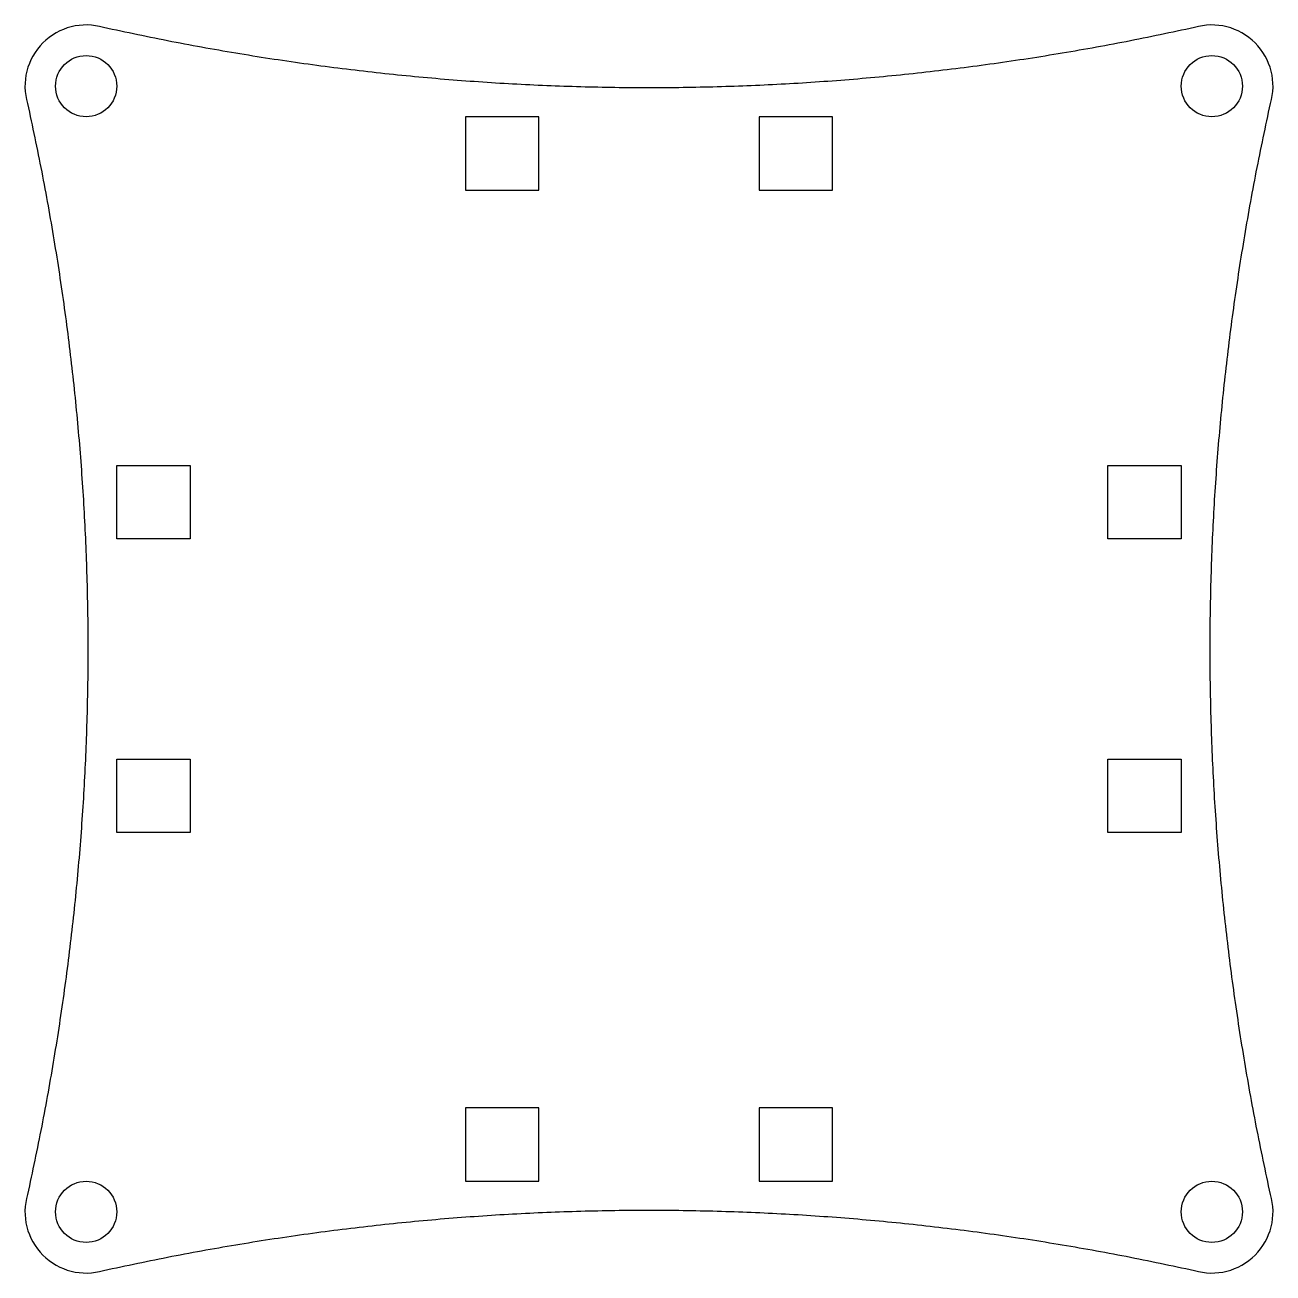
# Model space of a CAD drawing. Header units: millimetres. Extents: x 0 to 102, y 0 to 102.
import ezdxf

# ---------------------------------------------------------------- set-up
doc = ezdxf.new("R2010")
doc.units = ezdxf.units.MM
doc.header["$MEASUREMENT"] = 0
doc.layers.add('Default', color=178, linetype='Continuous', true_color=0x000000)

msp = doc.modelspace()

# ---------------------------------------------------------------- linework, layer by layer
at = {"layer": 'Default', "color": 5, "true_color": 0x0000ff}
for points in [[(36, 88.5), (42, 88.5), (42, 94.5), (36, 94.5)], [(66, 94.5), (60, 94.5), (60, 88.5), (66, 88.5)], [(13.5, 66), (13.5, 60), (7.5, 60), (7.5, 66)], [(94.5, 66), (94.5, 60), (88.5, 60), (88.5, 66)], [(7.5, 36), (7.5, 42), (13.5, 42), (13.5, 36)], [(88.5, 36), (88.5, 42), (94.5, 42), (94.5, 36)], [(36, 7.5), (42, 7.5), (42, 13.5), (36, 13.5)], [(66, 13.5), (60, 13.5), (60, 7.5), (66, 7.5)]]:
    msp.add_lwpolyline(points, close=True, dxfattribs=at)
for centre in [(5, 97), (97, 97), (5, 5), (97, 5)]:
    msp.add_circle(centre, 2.5, dxfattribs=at)
at = {"layer": 'Default', "color": 4, "true_color": 0x00ffff}
for centre, start, end in [((5, 97), 73.395, 196.605), ((97, 97), 343.395, 106.605), ((5, 5), 163.395, 286.605), ((97, 5), 253.395, 16.605)]:
    msp.add_arc(centre, 5, start, end, dxfattribs=at)
for points in [[(95.57, 101.79), (51, 91.93), (6.43, 101.79)], [(0.21, 95.57), (10.07, 51), (0.21, 6.43)], [(101.79, 6.43), (91.93, 51), (101.79, 95.57)], [(6.43, 0.21), (51, 10.07), (95.57, 0.21)]]:
    msp.add_open_spline(points, degree=2, dxfattribs=at)

doc.saveas('drawing.dxf')
